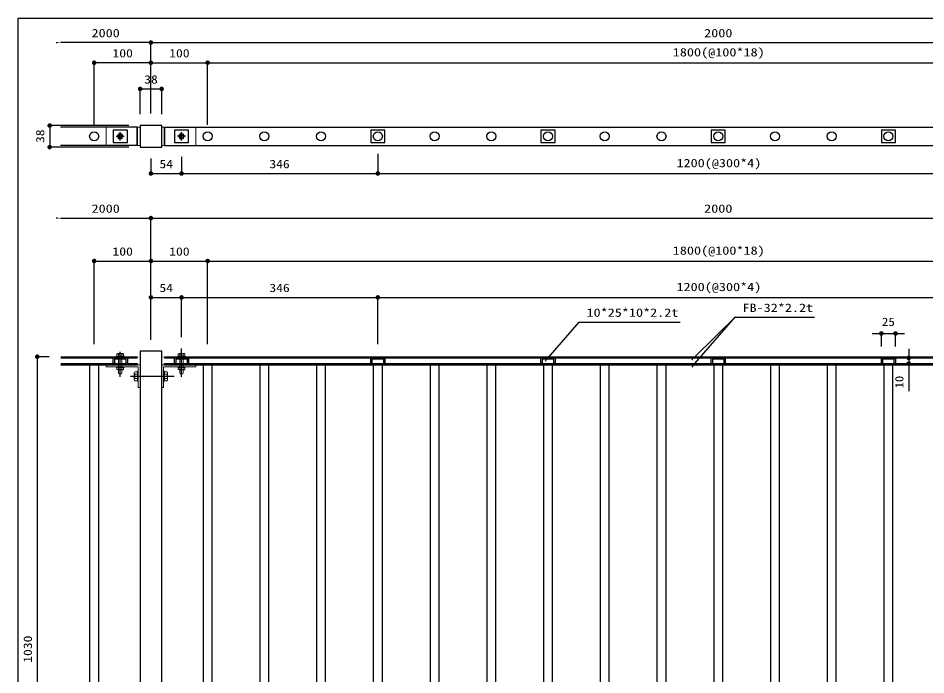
# Model space of a CAD drawing. Units: millimetres on the paper, scale 1:8. Extents: x -204 to 194, y -148 to 137.
# Drawn here: x -204 to -4, y -7.4 to 137.2 of the extents above; entities that cross this region are included whole.
import ezdxf
from ezdxf.enums import TextEntityAlignment as Align

# ---------------------------------------------------------------- set-up
doc = ezdxf.new("R2010")
doc.units = ezdxf.units.MM
doc.linetypes.add('CHAIN', pattern=[18.5, 12, -1.5, 3.5, -1.5])
doc.linetypes.add('DASHED_SPACED', pattern=[12, 6, -6])
for name, color, linetype, lineweight in [('0-1_0', 6, 'Continuous', 25), ('0-2_DIM1', 3, 'Continuous', 25), ('0-3_横桟', 2, 'Continuous', 25), ('0-4_文字', 7, 'Continuous', 25), ('0-6_ｾﾝﾀｰ', 1, 'CHAIN', 25), ('0-7_縦格子', 6, 'Continuous', 25), ('0-8_支柱', 60, 'Continuous', 25), ('0-A_下地', 30, 'Continuous', 9)]:
    doc.layers.add(name, color=color, linetype=linetype, lineweight=lineweight)
doc.styles.add('ＭＳ ゴシック', font='')
doc.styles.get('ＭＳ ゴシック').set_extended_font_data('MS Gothic')

# ---------------------------------------------------------------- blocks, each defined once
blk = doc.blocks.new('filled_dot')
at = {"color": 0, "linetype": 'Continuous', "lineweight": -2, "const_width": 1.25}
blk.add_lwpolyline([(-0.625, 0, 1), (0.625, 0, 1)], format="xyb", close=True, dxfattribs=at)
blk = doc.blocks.new('filled_arrow')
at = {"color": 0, "linetype": 'Continuous', "lineweight": -2}
blk.add_solid([(7.5, 1.25), (0, 0), (7.5, -1.25)], dxfattribs=at)

msp = doc.modelspace()

# ---------------------------------------------------------------- linework, layer by layer
at = {"layer": '0-1_0'}
msp.add_line((-204.03, 137.208), (193.747, 137.208), dxfattribs=at)
msp.add_lwpolyline([(193.747, -147.875), (-204.03, -147.875), (-204.03, 137.208)], dxfattribs=at)
at = {"layer": '0-1_0', "color": 7}
msp.add_lwpolyline([(-87.282, 62.391), (-80.438, 70.269), (-79.438, 70.269), (-58.204, 70.269)], dxfattribs=at)
at = {"layer": '0-2_DIM1'}
for p, q in [((-174.781, 131.826), (-194.725, 131.826)), ((-174.781, 116.186), (-174.781, 131.982)), ((-174.781, 116.186), (-174.781, 131.982)), ((-174.781, 131.826), (75.219, 131.826)), ((-187.281, 113.686), (-187.281, 127.55)), ((-174.781, 127.393), (-187.281, 127.393)), ((-174.781, 116.186), (-174.781, 127.55)), ((-174.781, 116.186), (-174.781, 127.55)), ((-174.781, 127.393), (-162.281, 127.393)), ((-162.281, 113.686), (-162.281, 127.55)), ((-162.281, 113.686), (-162.281, 127.55)), ((-162.281, 127.393), (62.719, 127.393)), ((-177.156, 116.061), (-177.156, 121.779)), ((-177.156, 121.623), (-172.406, 121.623)), ((-172.406, 116.061), (-172.406, 121.779)), ((-179.656, 113.561), (-197.241, 113.561)), ((-197.085, 113.561), (-197.085, 108.811)), ((-179.656, 108.811), (-197.241, 108.811)), ((-174.781, 106.311), (-174.781, 102.835)), ((-168.031, 106.686), (-168.031, 102.835)), ((-168.031, 106.686), (-168.031, 102.835)), ((-124.781, 107.311), (-124.781, 102.835)), ((-124.781, 106.686), (-124.781, 102.835)), ((-174.781, 102.992), (-168.031, 102.992)), ((-168.031, 102.992), (-124.781, 102.992)), ((-124.781, 102.992), (25.219, 102.992)), ((-194.725, 93.181), (-174.781, 93.181)), ((-174.781, 66.399), (-174.781, 93.338)), ((-174.781, 66.399), (-174.781, 93.338)), ((-174.781, 93.181), (75.219, 93.181)), ((-187.281, 65.399), (-187.281, 83.885)), ((-187.281, 83.728), (-174.781, 83.728)), ((-174.781, 66.399), (-174.781, 83.885)), ((-174.781, 66.399), (-174.781, 83.885)), ((-174.781, 83.728), (-162.281, 83.728)), ((-162.281, 65.399), (-162.281, 83.885)), ((-162.281, 65.399), (-162.281, 83.885)), ((-162.281, 83.728), (62.719, 83.728)), ((-174.781, 66.399), (-174.781, 75.874)), ((-174.781, 75.718), (-168.031, 75.718)), ((-168.031, 66.95), (-168.031, 75.874)), ((-168.031, 66.95), (-168.031, 75.874)), ((-168.031, 75.718), (-124.781, 75.718)), ((-124.781, 65.399), (-124.781, 75.874)), ((-124.781, 65.399), (-124.781, 75.874)), ((-124.781, 75.718), (25.219, 75.718)), ((-15.844, 67.774), (-8.719, 67.774)), ((-13.844, 64.891), (-13.844, 67.93)), ((-10.719, 64.891), (-10.719, 67.93)), ((-7.805, 64.391), (-7.805, 55.086)), ((-7.805, 64.374), (-7.805, 55.069)), ((-197.225, 62.649), (-199.981, 62.649)), ((-199.825, 62.649), (-199.825, -66.101)), ((-8.22, 62.391), (-7.649, 62.391)), ((-8.219, 62.374), (-7.648, 62.374)), ((-8.22, 61.141), (-7.649, 61.141)), ((-8.219, 61.124), (-7.648, 61.124))]:
    msp.add_line(p, q, dxfattribs=at)
at = {"layer": '0-3_横桟'}
for p, q in [((-177.781, 113.186), (-194.725, 113.186)), ((-177.781, 109.186), (-177.781, 113.186)), ((-171.781, 113.186), (72.219, 113.186)), ((-171.781, 113.186), (-171.781, 109.186)), ((-177.781, 109.186), (-194.725, 109.186)), ((-171.781, 109.186), (72.219, 109.186)), ((-194.6, 62.649), (-177.781, 62.649)), ((-194.6, 62.374), (-177.781, 62.374)), ((-177.781, 62.649), (-177.781, 62.374)), ((-171.781, 62.374), (-171.781, 62.649)), ((-171.781, 62.649), (72.219, 62.649)), ((-171.781, 62.374), (72.219, 62.374)), ((-194.6, 61.124), (-177.781, 61.124)), ((-194.6, 60.849), (-177.781, 60.849)), ((-177.781, 61.124), (-177.781, 60.849)), ((-171.781, 60.849), (-171.781, 61.124)), ((-171.781, 61.124), (72.219, 61.124)), ((-171.781, 60.849), (72.219, 60.849))]:
    msp.add_line(p, q, dxfattribs=at)
at = {"layer": '0-3_横桟', "linetype": 'DASHED_SPACED'}
for points in [[(-183.094, 109.811), (-179.969, 109.811), (-179.969, 112.561), (-183.094, 112.561)], [(-169.594, 109.811), (-166.469, 109.811), (-166.469, 112.561), (-169.594, 112.561)], [(-126.344, 109.811), (-123.219, 109.811), (-123.219, 112.561), (-126.344, 112.561)], [(-88.844, 109.811), (-85.719, 109.811), (-85.719, 112.561), (-88.844, 112.561)], [(-51.344, 109.811), (-48.219, 109.811), (-48.219, 112.561), (-51.344, 112.561)], [(-13.844, 109.811), (-10.719, 109.811), (-10.719, 112.561), (-13.844, 112.561)]]:
    msp.add_lwpolyline(points, close=True, dxfattribs=at)
at = {"layer": '0-3_横桟'}
for points in [[(-183.094, 61.124), (-183.094, 62.374), (-179.969, 62.374), (-179.969, 61.124), (-180.244, 61.124), (-180.244, 62.099), (-182.819, 62.099), (-182.819, 61.124)], [(-169.594, 61.124), (-169.594, 62.374), (-166.469, 62.374), (-166.469, 61.124), (-166.744, 61.124), (-166.744, 62.099), (-169.319, 62.099), (-169.319, 61.124)], [(-126.344, 61.124), (-126.344, 62.374), (-123.219, 62.374), (-123.219, 61.124), (-123.494, 61.124), (-123.494, 62.099), (-126.069, 62.099), (-126.069, 61.124)], [(-88.844, 61.124), (-88.844, 62.374), (-85.719, 62.374), (-85.719, 61.124), (-85.994, 61.124), (-85.994, 62.099), (-88.569, 62.099), (-88.569, 61.124)], [(-51.344, 61.124), (-51.344, 62.374), (-48.219, 62.374), (-48.219, 61.124), (-48.494, 61.124), (-48.494, 62.099), (-51.069, 62.099), (-51.069, 61.124)], [(-13.844, 61.124), (-13.844, 62.374), (-10.719, 62.374), (-10.719, 61.124), (-10.994, 61.124), (-10.994, 62.099), (-13.569, 62.099), (-13.569, 61.124)]]:
    msp.add_lwpolyline(points, close=True, dxfattribs=at)
at = {"layer": '0-4_文字'}
msp.add_line((-54.92, 61.124), (-46.078, 71.333), dxfattribs=at)
msp.add_lwpolyline([(-54.92, 62.649), (-46.078, 71.333), (-45.078, 71.333), (-28.564, 71.333)], dxfattribs=at)
at = {"layer": '0-6_ｾﾝﾀｰ'}
for p, q in [((-181.531, 110.292), (-181.531, 112.08)), ((-168.031, 110.292), (-168.031, 112.08)), ((-182.425, 111.186), (-180.638, 111.186)), ((-167.138, 111.186), (-168.925, 111.186)), ((-168.031, 58.88), (-168.031, 64.45)), ((-181.531, 58.24), (-181.531, 63.756)), ((-168.031, 58.24), (-168.031, 63.756)), ((-168.031, 58.88), (-168.031, 62.356)), ((-179.3, 58.349), (-169.638, 58.349))]:
    msp.add_line(p, q, dxfattribs=at)
at = {"layer": '0-7_縦格子'}
for p, q in [((-188.275, 61.124), (-188.275, -65.826)), ((-186.288, -65.826), (-186.288, 61.124)), ((-163.275, 61.124), (-163.275, -65.826)), ((-161.288, -65.826), (-161.288, 61.124)), ((-150.775, 61.124), (-150.775, -65.826)), ((-148.788, -65.826), (-148.788, 61.124)), ((-138.275, 61.124), (-138.275, -65.826)), ((-136.288, -65.826), (-136.288, 61.124)), ((-125.775, 61.124), (-125.775, -65.826)), ((-123.788, -65.826), (-123.788, 61.124)), ((-113.275, 61.124), (-113.275, -65.826)), ((-111.288, -65.826), (-111.288, 61.124)), ((-100.775, 61.124), (-100.775, -65.826)), ((-98.788, -65.826), (-98.788, 61.124)), ((-88.275, 61.124), (-88.275, -65.826)), ((-86.288, -65.826), (-86.288, 61.124)), ((-75.775, 61.124), (-75.775, -65.826)), ((-73.788, -65.826), (-73.788, 61.124)), ((-63.275, 61.124), (-63.275, -65.826)), ((-61.288, -65.826), (-61.288, 61.124)), ((-50.775, 61.124), (-50.775, -65.826)), ((-48.788, -65.826), (-48.788, 61.124)), ((-38.275, 61.124), (-38.275, -65.826)), ((-36.288, -65.826), (-36.288, 61.124)), ((-25.775, 61.124), (-25.775, -65.826)), ((-23.788, -65.826), (-23.788, 61.124)), ((-13.275, 61.124), (-13.275, -65.826)), ((-11.288, -65.826), (-11.288, 61.124))]:
    msp.add_line(p, q, dxfattribs=at)
for centre in [(-187.281, 111.186), (-162.281, 111.186), (-149.781, 111.186), (-137.281, 111.186), (-124.781, 111.186), (-112.281, 111.186), (-99.781, 111.186), (-87.281, 111.186), (-74.781, 111.186), (-62.281, 111.186), (-49.781, 111.186), (-37.281, 111.186), (-24.781, 111.186), (-12.281, 111.186)]:
    msp.add_circle(centre, 0.994, dxfattribs=at)
at = {"layer": '0-8_支柱'}
for points in [[(-177.156, 108.811), (-172.406, 108.811), (-172.406, 113.561), (-177.156, 113.561)], [(-177.156, -124.851), (-172.406, -124.851), (-172.406, 63.899), (-177.156, 63.899)]]:
    msp.add_lwpolyline(points, close=True, dxfattribs=at)
at = {"layer": '0-A_下地', "linetype": 'DASHED_SPACED'}
for p, q in [((-184.656, 109.186), (-184.656, 113.186)), ((-177.156, 113.186), (-184.656, 113.186)), ((-177.719, 113.186), (-177.719, 109.186)), ((-177.156, 113.186), (-177.156, 109.186)), ((-172.406, 113.186), (-172.406, 109.186)), ((-172.406, 113.186), (-164.906, 113.186)), ((-171.844, 113.186), (-171.844, 109.186)), ((-164.906, 109.186), (-164.906, 113.186)), ((-177.156, 109.186), (-184.656, 109.186)), ((-172.406, 109.186), (-164.906, 109.186)), ((-181.906, 60.449), (-181.906, 62.799)), ((-181.156, 60.449), (-181.156, 62.799)), ((-168.406, 60.449), (-168.406, 62.799)), ((-167.656, 60.449), (-167.656, 62.799))]:
    msp.add_line(p, q, dxfattribs=at)
at = {"layer": '0-A_下地'}
for p, q in [((-182.183, 111.186), (-181.857, 111.75)), ((-181.857, 110.622), (-182.183, 111.186)), ((-181.857, 111.75), (-181.206, 111.75)), ((-181.206, 110.622), (-181.857, 110.622)), ((-181.206, 111.75), (-180.88, 111.186)), ((-180.88, 111.186), (-181.206, 110.622)), ((-168.683, 111.186), (-168.357, 111.75)), ((-168.357, 110.622), (-168.683, 111.186)), ((-168.357, 111.75), (-167.706, 111.75)), ((-167.706, 110.622), (-168.357, 110.622)), ((-167.706, 111.75), (-167.38, 111.186)), ((-167.38, 111.186), (-167.706, 110.622)), ((-180.706, 62.799), (-182.356, 62.799)), ((-182.268, 62.799), (-182.268, 63.188)), ((-180.794, 62.799), (-182.268, 62.799)), ((-180.979, 63.322), (-182.084, 63.322)), ((-181.9, 62.799), (-181.9, 63.188)), ((-181.163, 62.799), (-181.163, 63.188)), ((-180.794, 62.799), (-180.794, 63.188)), ((-167.206, 62.799), (-168.856, 62.799)), ((-167.206, 62.799), (-168.856, 62.799)), ((-168.856, 62.649), (-168.856, 62.799)), ((-167.206, 62.649), (-168.856, 62.649)), ((-168.768, 62.799), (-168.768, 63.188)), ((-167.294, 62.799), (-168.768, 62.799)), ((-167.479, 63.322), (-168.584, 63.322)), ((-168.4, 62.799), (-168.4, 63.188)), ((-167.663, 62.799), (-167.663, 63.188)), ((-167.294, 62.799), (-167.294, 63.188)), ((-167.206, 62.649), (-167.206, 62.799)), ((-184.656, 60.449), (-184.656, 60.849)), ((-184.656, 60.849), (-177.431, 60.849)), ((-184.656, 60.449), (-177.556, 60.449)), ((-180.706, 60.449), (-182.356, 60.449)), ((-182.356, 60.299), (-182.356, 60.449)), ((-180.706, 60.299), (-182.356, 60.299)), ((-182.268, 60.299), (-182.268, 59.91)), ((-182.203, 60.299), (-180.86, 60.299)), ((-181.9, 60.299), (-181.9, 59.91)), ((-181.163, 60.299), (-181.163, 59.91)), ((-180.794, 60.299), (-180.794, 59.91)), ((-180.706, 60.299), (-180.706, 60.449)), ((-177.556, 60.449), (-177.556, 55.849)), ((-177.156, 60.574), (-177.156, 55.849)), ((-172.406, 60.574), (-172.406, 55.849)), ((-172.006, 60.449), (-172.006, 55.849)), ((-164.906, 60.449), (-172.006, 60.449)), ((-168.856, 60.299), (-168.856, 60.449)), ((-167.206, 60.449), (-168.856, 60.449)), ((-167.206, 60.299), (-168.856, 60.299)), ((-168.768, 60.299), (-168.768, 59.91)), ((-168.703, 60.299), (-167.36, 60.299)), ((-168.4, 60.299), (-168.4, 59.91)), ((-167.663, 60.299), (-167.663, 59.91)), ((-167.294, 60.299), (-167.294, 59.91)), ((-167.206, 60.299), (-167.206, 60.449)), ((-180.979, 59.775), (-182.084, 59.775)), ((-181.231, 58.899), (-181.831, 58.899)), ((-178.454, 59.086), (-178.454, 57.612)), ((-177.756, 59.331), (-178.275, 59.331)), ((-177.756, 58.84), (-178.275, 58.84)), ((-177.756, 59.449), (-177.756, 57.249)), ((-177.756, 59.449), (-177.756, 57.249)), ((-177.556, 59.449), (-177.756, 59.449)), ((-177.756, 59.331), (-177.756, 57.366)), ((-172.006, 59.449), (-171.806, 59.449)), ((-172.006, 59.449), (-172.006, 57.249)), ((-171.806, 59.449), (-171.806, 57.249)), ((-171.806, 59.449), (-171.806, 57.249)), ((-171.806, 59.331), (-171.806, 57.366)), ((-171.806, 59.331), (-171.288, 59.331)), ((-171.806, 58.84), (-171.288, 58.84)), ((-171.109, 59.086), (-171.109, 57.612)), ((-167.479, 59.775), (-168.584, 59.775)), ((-168.406, 59.775), (-168.406, 59.086)), ((-168.406, 59.086), (-168.331, 58.899)), ((-167.731, 58.899), (-168.331, 58.899)), ((-167.656, 59.086), (-167.731, 58.899)), ((-167.656, 59.775), (-167.656, 59.086)), ((-177.756, 57.858), (-178.275, 57.858)), ((-177.756, 57.366), (-178.275, 57.366)), ((-172.006, 57.249), (-171.806, 57.249)), ((-171.806, 57.858), (-171.288, 57.858)), ((-171.806, 57.366), (-171.288, 57.366)), ((-177.156, 55.849), (-177.556, 55.849)), ((-172.406, 55.849), (-172.006, 55.849))]:
    msp.add_line(p, q, dxfattribs=at)
for points in [[(-180.706, 62.649), (-182.356, 62.649), (-182.356, 62.799)], [(-180.706, 62.649), (-180.706, 62.799), (-182.356, 62.799)], [(-164.906, 60.449), (-164.906, 60.849), (-172.131, 60.849)], [(-181.906, 59.775), (-181.906, 59.086), (-181.831, 58.899)], [(-181.156, 59.775), (-181.156, 59.086), (-181.231, 58.899)], [(-177.556, 59.449), (-177.556, 57.249), (-177.756, 57.249)]]:
    msp.add_lwpolyline(points, dxfattribs=at)
for centre, radius in [((-181.531, 111.186), 0.564), ((-181.531, 111.186), 0.375), ((-168.031, 111.186), 0.564), ((-168.031, 111.186), 0.375)]:
    msp.add_circle(centre, radius, dxfattribs=at)
for centre, radius, start, end in [((-182.084, 63.129), 0.194, 17.74657, 162.25343), ((-181.531, 62.751), 0.571, 49.83207, 130.16793), ((-180.979, 63.129), 0.194, 17.74657, 162.25343), ((-168.584, 63.129), 0.194, 17.74657, 162.25343), ((-168.031, 62.751), 0.571, 49.83207, 130.16793), ((-167.479, 63.129), 0.194, 17.74657, 162.25343), ((-177.431, 60.574), 0.275, 0, 90), ((-172.131, 60.574), 0.275, 90, 180), ((-182.084, 59.969), 0.194, 197.74657, 342.25343), ((-181.531, 60.346), 0.571, 229.83207, 310.16793), ((-180.979, 59.969), 0.194, 197.74657, 342.25343), ((-178.196, 59.086), 0.258, 107.74657, 252.25343), ((-177.693, 58.349), 0.761, 139.83207, 220.16793), ((-171.367, 59.086), 0.258, 287.74657, 72.25343), ((-171.87, 58.349), 0.761, 319.83207, 40.16793), ((-168.584, 59.969), 0.194, 197.74657, 342.25343), ((-168.031, 60.346), 0.571, 229.83207, 310.16793), ((-167.479, 59.969), 0.194, 197.74657, 342.25343), ((-178.196, 57.612), 0.258, 107.74657, 252.25343), ((-171.367, 57.612), 0.258, 287.74657, 72.25343)]:
    msp.add_arc(centre, radius, start, end, dxfattribs=at)

# ---------------------------------------------------------------- block references
at = {"layer": '0-1_0', "color": 7, "xscale": 0.133, "yscale": 0.133, "rotation": 229}
msp.add_blockref('filled_arrow', (-87.282, 62.391), dxfattribs=at)
at = {"layer": '0-2_DIM1'}
for name, p, xscale, yscale, rotation in [('filled_dot', (-174.781, 131.826), 0.4, 0.4, 180), ('filled_arrow', (-194.725, 131.826), 0.133, 0.133, 180), ('filled_dot', (-187.281, 127.393), 0.4, 0.4, 180), ('filled_dot', (-174.781, 127.393), 0.4, 0.4, 180), ('filled_dot', (-162.281, 127.393), 0.4, 0.4, 180), ('filled_dot', (-177.156, 121.623), 0.4, 0.4, 180), ('filled_dot', (-197.085, 113.561), 0.4, 0.4, 90), ('filled_dot', (-197.085, 108.811), 0.4, 0.4, 270), ('filled_dot', (-174.781, 102.992), 0.4, 0.4, 180), ('filled_dot', (-168.031, 102.992), 0.4, 0.4, 180), ('filled_dot', (-124.781, 102.992), 0.4, 0.4, 180), ('filled_arrow', (-194.725, 93.181), 0.133, 0.133, 180), ('filled_dot', (-174.781, 93.181), 0.4, 0.4, 180), ('filled_dot', (-187.281, 83.728), 0.4, 0.4, 180), ('filled_dot', (-174.781, 83.728), 0.4, 0.4, 180), ('filled_dot', (-162.281, 83.728), 0.4, 0.4, 180), ('filled_dot', (-174.781, 75.718), 0.4, 0.4, 180), ('filled_dot', (-168.031, 75.718), 0.4, 0.4, 180), ('filled_dot', (-124.781, 75.718), 0.4, 0.4, 180), ('filled_dot', (-10.719, 67.774), 0.4, 0.4, 180), ('filled_dot', (-199.825, 62.649), 0.4, 0.4, 90), ('filled_dot', (-7.805, 62.391), 0.4, 0.4, 270), ('filled_dot', (-7.805, 62.374), 0.4, 0.4, 270), ('filled_dot', (-7.805, 61.141), 0.4, 0.4, 90), ('filled_dot', (-7.805, 61.124), 0.4, 0.4, 90)]:
    msp.add_blockref(name, p, dxfattribs=dict(at, xscale=xscale, yscale=yscale, rotation=rotation))
at = {"layer": '0-2_DIM1', "xscale": 0.4, "yscale": 0.4}
for p in [(-174.781, 131.826), (-174.781, 127.393), (-162.281, 127.393), (-172.406, 121.623), (-168.031, 102.992), (-124.781, 102.992), (-174.781, 93.181), (-174.781, 83.728), (-162.281, 83.728), (-168.031, 75.718), (-124.781, 75.718), (-13.844, 67.774)]:
    msp.add_blockref('filled_dot', p, dxfattribs=at)
at = {"layer": '0-4_文字', "xscale": 0.133, "yscale": 0.133}
for p, rotation in [((-54.92, 62.649), 224.5), ((-54.92, 61.124), 229.1)]:
    msp.add_blockref('filled_arrow', p, dxfattribs=dict(at, rotation=rotation))

# ---------------------------------------------------------------- texts
at = {"layer": '0-1_0', "color": 7, "style": 'ＭＳ ゴシック', "width": 1.25}
msp.add_text('10*25*10*2.2t', height=1.833, dxfattribs=at).set_placement((-78.813, 70.894), align=Align.BOTTOM_LEFT)
at = {"layer": '0-2_DIM1', "style": 'ＭＳ ゴシック'}
for s, width, p in [('2000', 1.25, (-187.863, 132.451)), ('2000', 1.25, (-52.891, 132.451)), ('100', 1.2, (-183.246, 128.018)), ('100', 1.2, (-170.746, 128.018)), ('1800(@100*18)', 1.25, (-59.801, 128.228)), ('38', 1.2, (-176.254, 122.248)), ('1200(@300*4)', 1.25, (-58.988, 103.826)), ('54', 1.2, (-172.904, 103.617)), ('346', 1.2, (-148.684, 103.617)), ('2000', 1.25, (-187.863, 93.806)), ('2000', 1.25, (-52.891, 93.806)), ('100', 1.2, (-183.246, 84.353)), ('100', 1.2, (-170.746, 84.353)), ('1800(@100*18)', 1.25, (-59.801, 84.563)), ('54', 1.2, (-172.904, 76.343)), ('346', 1.2, (-148.684, 76.343)), ('1200(@300*4)', 1.25, (-58.988, 76.552)), ('25', 1.15, (-13.735, 68.868))]:
    msp.add_text(s, height=1.833, dxfattribs=dict(at, width=width)).set_placement(p, align=Align.BOTTOM_LEFT)
for s, width, p in [('38', 1.2, (-197.71, 109.714)), ('10', 1.1, (-8.43, 55.711)), ('10', 1.1, (-8.43, 55.694)), ('1030', 1.2, (-200.45, -4.753))]:
    msp.add_text(s, height=1.833, rotation=90, dxfattribs=dict(at, width=width)).set_placement(p, align=Align.BOTTOM_LEFT)
at = {"layer": '0-4_文字', "style": 'ＭＳ ゴシック', "width": 1.25}
msp.add_text('FB-32*2.2t', height=1.833, dxfattribs=at).set_placement((-44.453, 71.958), align=Align.BOTTOM_LEFT)

doc.saveas('drawing.dxf')
